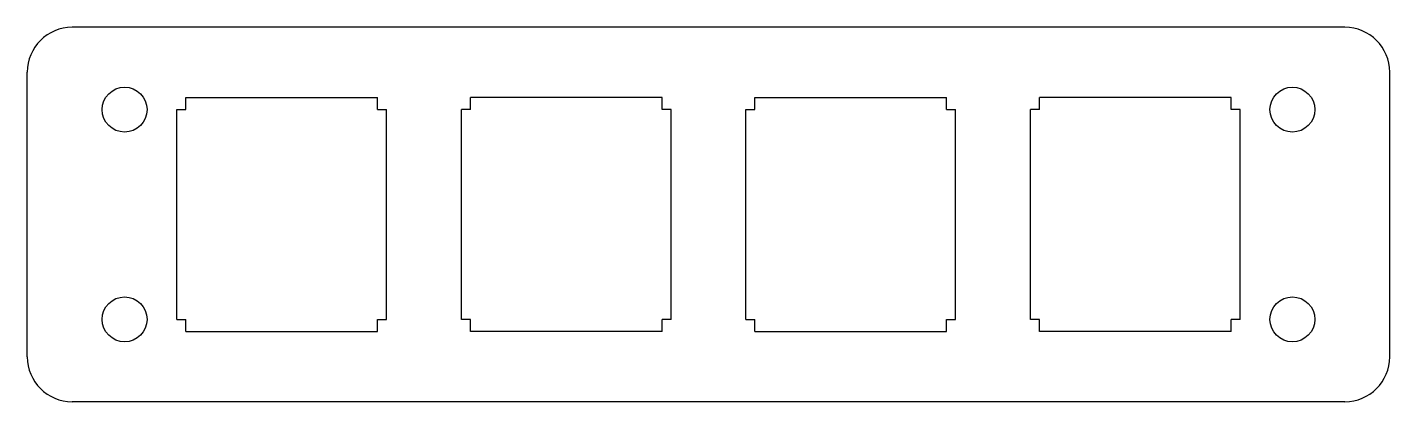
# Model space of a CAD drawing. Extents: x -45.5 to 45.5, y -12.5 to 12.5.
import ezdxf

# ---------------------------------------------------------------- set-up
doc = ezdxf.new("R2010")
doc.units = 0
doc.header["$MEASUREMENT"] = 0
doc.layers.add('VISIBLE', color=7, linetype='CONTINUOUS')

msp = doc.modelspace()

# ---------------------------------------------------------------- linework, layer by layer
at = {"layer": 'VISIBLE'}
for p, q in [((42.5, 12.5), (-42.5, 12.5)), ((-45.5, -9.5), (-45.5, 9.5)), ((45.5, -9.5), (45.5, 9.5)), ((-34.9, 7), (-34.9, 7.8)), ((-34.9, 7.8), (-22.1, 7.8)), ((-22.1, 7), (-22.1, 7.8)), ((-15.9, 7), (-15.9, 7.8)), ((-3.1, 7.8), (-15.9, 7.8)), ((-3.1, 7), (-3.1, 7.8)), ((3.1, 7), (3.1, 7.8)), ((3.1, 7.8), (15.9, 7.8)), ((15.9, 7), (15.9, 7.8)), ((22.1, 7), (22.1, 7.8)), ((34.9, 7.8), (22.1, 7.8)), ((34.9, 7), (34.9, 7.8)), ((-35.5, -7), (-35.5, 7)), ((-35.5, 7), (-34.9, 7)), ((-22.1, 7), (-21.5, 7)), ((-21.5, -7), (-21.5, 7)), ((-16.5, -7), (-16.5, 7)), ((-15.9, 7), (-16.5, 7)), ((-2.5, 7), (-3.1, 7)), ((-2.5, -7), (-2.5, 7)), ((2.5, -7), (2.5, 7)), ((2.5, 7), (3.1, 7)), ((15.9, 7), (16.5, 7)), ((16.5, -7), (16.5, 7)), ((22.1, 7), (21.5, 7)), ((21.5, -7), (21.5, 7)), ((35.5, 7), (34.9, 7)), ((35.5, -7), (35.5, 7)), ((-35.5, -7), (-34.9, -7)), ((-34.9, -7.8), (-34.9, -7)), ((-22.1, -7.8), (-22.1, -7)), ((-22.1, -7), (-21.5, -7)), ((-15.9, -7), (-16.5, -7)), ((-15.9, -7.8), (-15.9, -7)), ((-2.5, -7), (-3.1, -7)), ((-3.1, -7.8), (-3.1, -7)), ((2.5, -7), (3.1, -7)), ((3.1, -7.8), (3.1, -7)), ((15.9, -7), (16.5, -7)), ((15.9, -7.8), (15.9, -7)), ((22.1, -7), (21.5, -7)), ((22.1, -7.8), (22.1, -7)), ((35.5, -7), (34.9, -7)), ((34.9, -7.8), (34.9, -7)), ((-34.9, -7.8), (-22.1, -7.8)), ((-3.1, -7.8), (-15.9, -7.8)), ((3.1, -7.8), (15.9, -7.8)), ((34.9, -7.8), (22.1, -7.8)), ((42.5, -12.5), (-42.5, -12.5))]:
    msp.add_line(p, q, dxfattribs=at)
for centre in [(-39, 7), (39, 7), (-39, -7), (39, -7)]:
    msp.add_circle(centre, 1.5, dxfattribs=at)
for centre, start, end in [((-42.5, 9.5), 90, 180), ((42.5, 9.5), 0, 90), ((-42.5, -9.5), 180, 270), ((42.5, -9.5), 270, 0)]:
    msp.add_arc(centre, 3, start, end, dxfattribs=at)

doc.saveas('drawing.dxf')
